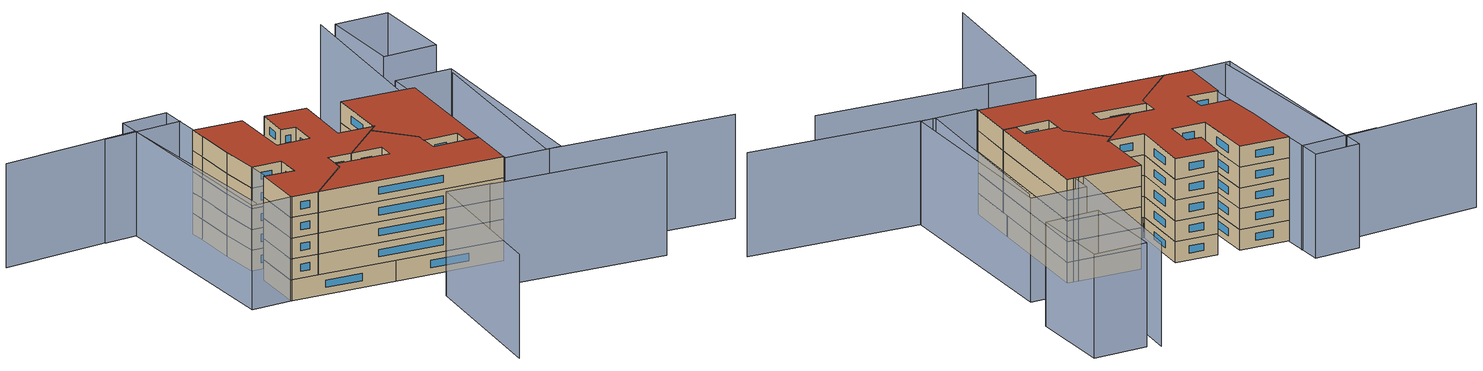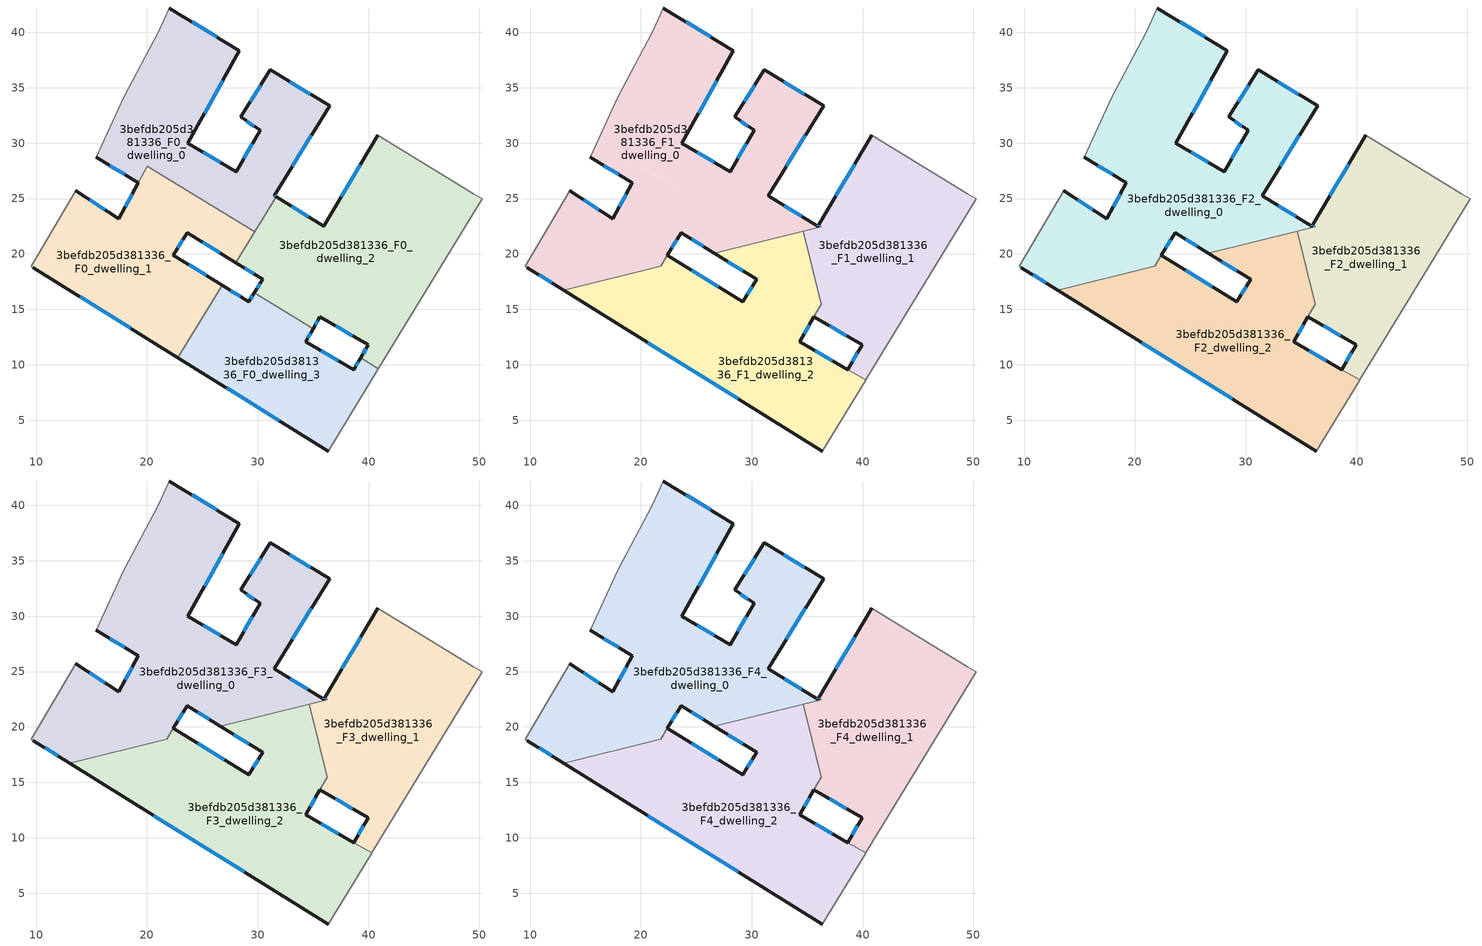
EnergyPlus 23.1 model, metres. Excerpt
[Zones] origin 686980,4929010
3befdb205d381336_F0_dwelling_0
 floor ground (EU_floor_Construction): 31.15,36.62 36.48,33.36 31.47,25.27 31.65,25.16 29.71,21.99 20.04,27.89 19.24,26.43 15.42,28.73 17.93,34.14 21.01,40 22.02,42.19 28.34,38.33 23.69,30 28.05,27.42 30.24,31.15 28.45,32.36 z0
 wall outside (EU_wall_Construction): 31.65,25.16 31.47,25.27 36.48,33.36 31.15,36.62 28.45,32.36 30.24,31.15 28.05,27.42 23.69,30 28.34,38.33 22.02,42.19 / 15.42,28.73 19.24,26.43 z0:3
 wall adiabatic (EU_wall_Construction): 22.02,42.19 21.01,40 17.93,34.14 15.42,28.73 z0:3
 wall to 3befdb205d381336_F0_dwelling_1 (EU_wall_Construction): 19.24,26.43 20.04,27.89 29.71,21.99 z0:3
 wall to 3befdb205d381336_F0_dwelling_2 (EU_wall_Construction): 29.71,21.99 31.65,25.16 z0:3
 window (EU_Window_Construction): 26.28,39.58 24.07,40.93 / 25.2,32.71 26.83,35.62 / 26.63,28.26 25.11,29.16 / 29.53,29.93 28.76,28.63 / 29.03,31.96 29.66,31.54 / 30.27,35.23 29.33,33.74 / 34.74,34.42 32.88,35.56 / 33.1,27.9 34.85,30.73 / 31.59,25.19 31.53,25.23 / 16.66,27.98 18,27.18 z0.98:2.02
3befdb205d381336_F0_dwelling_1
 floor ground (EU_floor_Construction): 29.71,21.99 28.02,19.21 23.63,21.93 22.39,19.9 26.78,17.18 22.8,10.66 9.75,18.77 9.58,18.88 13.6,25.69 17.48,23.2 20.04,27.89 z0
 wall outside (EU_wall_Construction): 26.78,17.18 22.39,19.9 23.63,21.93 28.02,19.21 / 9.75,18.77 22.8,10.66 / 19.24,26.42 17.48,23.2 13.6,25.69 z0:3
 wall to 3befdb205d381336_F0_dwelling_3 (EU_wall_Construction): 22.8,10.66 26.78,17.18 z0:3
 wall adiabatic (EU_wall_Construction): 13.6,25.69 9.58,18.88 9.75,18.77 z0:3
 wall to 3befdb205d381336_F0_dwelling_2 (EU_wall_Construction): 28.02,19.21 29.71,21.98 z0:3
 window (EU_Window_Construction): 25.06,21.05 26.59,20.1 / 22.79,20.56 23.22,21.27 / 25.35,18.06 23.82,19.01 / 13.99,16.13 18.55,13.3 / 16.22,24.01 14.86,24.88 / 18.66,25.37 18.05,24.25 z0.98:2.02
3befdb205d381336_F0_dwelling_2
 floor ground (EU_floor_Construction): 48.73,25.89 49.46,25.44 50.24,24.97 40.89,9.65 39.28,10.63 39.96,11.82 35.6,14.33 34.98,13.25 29.69,16.49 30.45,17.72 28.02,19.21 31.65,25.16 35.97,22.49 40.83,30.71 z0
 wall outside (EU_wall_Construction): 34.98,13.25 35.6,14.33 39.96,11.82 39.28,10.63 / 28.02,19.21 30.45,17.72 29.69,16.49 / 40.83,30.71 35.97,22.49 31.65,25.16 z0:3
 wall to 3befdb205d381336_F0_dwelling_3 (EU_wall_Construction): 29.69,16.49 34.98,13.25 / 39.28,10.63 40.89,9.65 z0:3
 wall adiabatic (EU_wall_Construction): 40.89,9.65 50.24,24.97 49.46,25.44 48.73,25.89 40.83,30.71 z0:3
 window (EU_Window_Construction): 37.02,13.51 38.54,12.63 / 35.18,13.6 35.4,13.98 / 30.2,17.32 29.93,16.89 / 28.81,18.73 29.66,18.2 / 34.56,23.36 33.05,24.29 / 39.25,28.03 37.55,25.16 / 39.74,11.43 39.5,11.02 z0.98:2.02
3befdb205d381336_F0_dwelling_3
 floor ground (EU_floor_Construction): 39.28,10.63 40.89,9.65 36.36,2.23 22.8,10.66 26.78,17.18 29.19,15.69 29.69,16.49 34.98,13.25 34.31,12.07 38.66,9.56 z0
 wall outside (EU_wall_Construction): 29.69,16.49 29.19,15.69 26.78,17.18 / 39.28,10.63 38.66,9.56 34.31,12.07 34.98,13.25 / 22.8,10.66 36.36,2.23 z0:3
 wall adiabatic (EU_wall_Construction): 36.36,2.23 40.89,9.65 z0:3
 window (EU_Window_Construction): 28.4,16.17 27.56,16.7 / 29.52,16.23 29.35,15.95 / 34.53,12.45 34.76,12.87 / 37.24,10.37 35.72,11.25 / 39.08,10.28 38.86,9.91 / 27.21,7.92 31.95,4.97 z0.98:2.02
 ceiling adiabatic (EU_roof_Construction): 40.27,8.63 40.89,9.65 39.28,10.63 38.66,9.56 z3
3befdb205d381336_F1_dwelling_0
 floor to 3befdb205d381336_F0_dwelling_0 (EU_floor_Construction): 31.15,36.62 36.48,33.36 31.47,25.27 31.65,25.16 29.71,21.99 20.04,27.89 19.24,26.43 15.42,28.73 17.93,34.14 21.01,40 22.02,42.19 28.34,38.33 23.69,30 28.05,27.42 30.24,31.15 28.45,32.36 z3
 floor to 3befdb205d381336_F0_dwelling_1 (EU_floor_Construction): 29.71,21.99 28.9,20.65 26.61,20.09 23.63,21.93 21.77,18.89 13.03,16.73 9.75,18.77 9.58,18.88 13.6,25.69 17.48,23.2 20.04,27.89 z3
 floor to 3befdb205d381336_F0_dwelling_2 (EU_floor_Construction): 36.04,22.62 36.27,22.48 28.9,20.65 31.65,25.16 35.97,22.49 z3
 wall outside (EU_wall_Construction): 9.75,18.77 13.03,16.73 / 15.42,28.73 19.24,26.43 17.48,23.2 13.6,25.69 / 35.97,22.49 31.47,25.27 36.48,33.36 31.15,36.62 28.45,32.36 30.24,31.15 28.05,27.42 23.69,30 28.34,38.33 22.02,42.19 / 35.97,22.49 36.04,22.62 / 22.39,19.9 23.63,21.93 26.61,20.09 z3:6
 wall adiabatic (EU_wall_Construction): 13.6,25.69 9.58,18.88 9.75,18.77 / 22.02,42.19 21.01,40 17.93,34.14 15.42,28.73 z3:6
 wall to 3befdb205d381336_F1_dwelling_2 (EU_wall_Construction): 13.03,16.73 21.77,18.89 22.39,19.9 / 26.61,20.09 34.63,22.07 z3:6
 wall to 3befdb205d381336_F1_dwelling_1 (EU_wall_Construction): 34.63,22.07 36.27,22.48 36.04,22.62 z3:6
 window (EU_Window_Construction): 10.82,18.11 11.96,17.39 / 16.22,24.01 14.86,24.88 / 18.67,25.38 18.05,24.25 / 16.66,27.98 18,27.18 / 26.28,39.58 24.07,40.93 / 25.2,32.71 26.83,35.62 / 26.63,28.26 25.11,29.16 / 29.53,29.93 28.76,28.63 / 29.03,31.96 29.66,31.54 / 30.27,35.23 29.33,33.74 / 34.74,34.42 32.88,35.56 / 33.1,27.9 34.85,30.73 / 34.5,23.39 32.93,24.36 / 35.99,22.53 36.02,22.58 / 24.6,21.33 25.64,20.69 / 22.79,20.56 23.22,21.27 z3.98:5.02
3befdb205d381336_F1_dwelling_1
 floor to 3befdb205d381336_F0_dwelling_2 (EU_floor_Construction): 48.73,25.89 49.46,25.44 50.24,24.97 40.89,9.65 39.28,10.63 39.96,11.82 35.6,14.33 36.26,15.48 34.63,22.07 36.27,22.48 36.04,22.62 40.83,30.71 z3
 floor adiabatic (EU_floor_Construction): 40.89,9.65 40.27,8.63 38.66,9.56 39.28,10.63 z3
 wall outside (EU_wall_Construction): 40.83,30.71 36.04,22.62 / 35.6,14.33 39.96,11.82 38.66,9.56 z3:6
 wall adiabatic (EU_wall_Construction): 40.27,8.63 50.24,24.97 49.46,25.44 48.73,25.89 40.83,30.71 z3:6
 wall to 3befdb205d381336_F1_dwelling_2 (EU_wall_Construction): 38.66,9.56 40.27,8.63 / 36.26,15.48 35.6,14.33 / 34.63,22.07 36.26,15.49 z3:6
 window (EU_Window_Construction): 39.27,28.08 37.6,25.25 / 39.54,11.08 39.08,10.3 / 37.02,13.51 38.54,12.63 z3.98:5.02
3befdb205d381336_F1_dwelling_2
 floor to 3befdb205d381336_F0_dwelling_3 (EU_floor_Construction): 34.98,13.25 34.31,12.07 40.27,8.63 36.36,2.23 22.8,10.66 26.78,17.18 29.19,15.69 29.69,16.49 z3
 floor to 3befdb205d381336_F0_dwelling_2 (EU_floor_Construction): 34.63,22.07 36.26,15.49 34.98,13.25 29.69,16.49 30.45,17.72 28.02,19.21 28.9,20.65 z3
 floor to 3befdb205d381336_F0_dwelling_1 (EU_floor_Construction): 26.78,17.18 22.8,10.66 13.03,16.73 21.77,18.89 22.39,19.9 z3; 28.9,20.65 28.02,19.21 26.61,20.09 z3
 wall outside (EU_wall_Construction): 26.61,20.09 30.45,17.72 29.19,15.69 22.39,19.9 / 13.03,16.73 36.36,2.23 / 38.66,9.56 34.31,12.07 35.6,14.33 z3:6
 wall adiabatic (EU_wall_Construction): 36.36,2.23 40.27,8.63 z3:6
 window (EU_Window_Construction): 26.98,17.06 24.6,18.53 / 30.04,17.06 29.6,16.35 / 27.86,19.32 29.2,18.49 / 20.62,12.01 28.77,6.94 / 37.24,10.37 35.72,11.25 / 34.73,12.8 35.18,13.59 z3.98:5.02
3befdb205d381336_F2_dwelling_0
 floor to 3befdb205d381336_F1_dwelling_0 (EU_floor_Construction): 31.15,36.62 36.48,33.36 31.47,25.27 35.97,22.49 36.04,22.62 36.27,22.48 26.61,20.09 23.63,21.93 21.77,18.89 13.03,16.73 9.75,18.77 9.58,18.88 13.6,25.69 17.48,23.2 19.24,26.43 15.42,28.73 17.93,34.14 21.01,40 22.02,42.19 28.34,38.33 23.69,30 28.05,27.42 30.24,31.15 28.45,32.36 z6
 wall outside (EU_wall_Construction): 9.75,18.77 13.03,16.73 / 15.42,28.73 19.24,26.43 17.48,23.2 13.6,25.69 / 35.97,22.49 31.47,25.27 36.48,33.36 31.15,36.62 28.45,32.36 30.24,31.15 28.05,27.42 23.69,30 28.34,38.33 22.02,42.19 / 35.97,22.49 36.04,22.62 / 22.39,19.9 23.63,21.93 26.61,20.09 z6:9
 wall adiabatic (EU_wall_Construction): 13.6,25.69 9.58,18.88 9.75,18.77 / 22.02,42.19 21.01,40 17.93,34.14 15.42,28.73 z6:9
 wall to 3befdb205d381336_F2_dwelling_2 (EU_wall_Construction): 13.03,16.73 21.77,18.89 22.39,19.9 / 26.61,20.09 34.63,22.07 z6:9
 wall to 3befdb205d381336_F2_dwelling_1 (EU_wall_Construction): 34.63,22.07 36.27,22.48 36.04,22.62 z6:9
 window (EU_Window_Construction): 10.82,18.11 11.96,17.39 / 16.22,24.01 14.86,24.88 / 18.67,25.38 18.05,24.25 / 16.66,27.98 18,27.18 / 26.28,39.58 24.07,40.93 / 25.2,32.71 26.83,35.62 / 26.63,28.26 25.11,29.16 / 29.53,29.93 28.76,28.63 / 29.03,31.96 29.66,31.54 / 30.27,35.23 29.33,33.74 / 34.74,34.42 32.88,35.56 / 33.1,27.9 34.85,30.73 / 34.5,23.39 32.93,24.36 / 35.99,22.53 36.02,22.58 / 24.6,21.33 25.64,20.69 / 22.79,20.56 23.22,21.27 z6.98:8.02
3befdb205d381336_F2_dwelling_1
 floor to 3befdb205d381336_F1_dwelling_1 (EU_floor_Construction): 48.73,25.89 49.46,25.44 50.24,24.97 40.27,8.63 38.66,9.56 39.96,11.82 35.6,14.33 36.26,15.48 34.63,22.07 36.27,22.48 36.04,22.62 40.83,30.71 z6
 wall outside (EU_wall_Construction): 40.83,30.71 36.04,22.62 / 35.6,14.33 39.96,11.82 38.66,9.56 z6:9
 wall adiabatic (EU_wall_Construction): 40.27,8.63 50.24,24.97 49.46,25.44 48.73,25.89 40.83,30.71 z6:9
 wall to 3befdb205d381336_F2_dwelling_2 (EU_wall_Construction): 38.66,9.56 40.27,8.63 / 36.26,15.48 35.6,14.33 / 34.63,22.07 36.26,15.49 z6:9
 window (EU_Window_Construction): 39.27,28.08 37.6,25.25 / 39.54,11.08 39.08,10.3 / 37.02,13.51 38.54,12.63 z6.98:8.02
3befdb205d381336_F2_dwelling_2
 floor to 3befdb205d381336_F1_dwelling_2 (EU_floor_Construction): 34.63,22.07 36.26,15.48 34.31,12.07 40.27,8.63 36.36,2.23 13.03,16.73 21.77,18.89 22.39,19.9 29.19,15.69 30.45,17.72 26.61,20.09 z6
 wall outside (EU_wall_Construction): 26.61,20.09 30.45,17.72 29.19,15.69 22.39,19.9 / 13.03,16.73 36.36,2.23 / 38.66,9.56 34.31,12.07 35.6,14.33 z6:9
 wall adiabatic (EU_wall_Construction): 36.36,2.23 40.27,8.63 z6:9
 window (EU_Window_Construction): 26.98,17.06 24.6,18.53 / 30.04,17.06 29.6,16.35 / 27.86,19.32 29.2,18.49 / 20.62,12.01 28.77,6.94 / 37.24,10.37 35.72,11.25 / 34.73,12.8 35.18,13.59 z6.98:8.02
3befdb205d381336_F3_dwelling_0
 floor to 3befdb205d381336_F2_dwelling_0 (EU_floor_Construction): 31.15,36.62 36.48,33.36 31.47,25.27 35.97,22.49 36.04,22.62 36.27,22.48 26.61,20.09 23.63,21.93 21.77,18.89 13.03,16.73 9.75,18.77 9.58,18.88 13.6,25.69 17.48,23.2 19.24,26.43 15.42,28.73 17.93,34.14 21.01,40 22.02,42.19 28.34,38.33 23.69,30 28.05,27.42 30.24,31.15 28.45,32.36 z9
 wall outside (EU_wall_Construction): 9.75,18.77 13.03,16.73 / 15.42,28.73 19.24,26.43 17.48,23.2 13.6,25.69 / 35.97,22.49 31.47,25.27 36.48,33.36 31.15,36.62 28.45,32.36 30.24,31.15 28.05,27.42 23.69,30 28.34,38.33 22.02,42.19 / 35.97,22.49 36.04,22.62 / 22.39,19.9 23.63,21.93 26.61,20.09 z9:12
 wall adiabatic (EU_wall_Construction): 13.6,25.69 9.58,18.88 9.75,18.77 / 22.02,42.19 21.01,40 17.93,34.14 15.42,28.73 z9:12
 wall to 3befdb205d381336_F3_dwelling_2 (EU_wall_Construction): 13.03,16.73 21.77,18.89 22.39,19.9 / 26.61,20.09 34.63,22.07 z9:12
 wall to 3befdb205d381336_F3_dwelling_1 (EU_wall_Construction): 34.63,22.07 36.27,22.48 36.04,22.62 z9:12
 window (EU_Window_Construction): 10.82,18.11 11.96,17.39 / 16.22,24.01 14.86,24.88 / 18.67,25.38 18.05,24.25 / 16.66,27.98 18,27.18 / 26.28,39.58 24.07,40.93 / 25.2,32.71 26.83,35.62 / 26.63,28.26 25.11,29.16 / 29.53,29.93 28.76,28.63 / 29.03,31.96 29.66,31.54 / 30.27,35.23 29.33,33.74 / 34.74,34.42 32.88,35.56 / 33.1,27.9 34.85,30.73 / 34.5,23.39 32.93,24.36 / 35.99,22.53 36.02,22.58 / 24.6,21.33 25.64,20.69 / 22.79,20.56 23.22,21.27 z9.98:11.02
3befdb205d381336_F3_dwelling_1
 floor to 3befdb205d381336_F2_dwelling_1 (EU_floor_Construction): 48.73,25.89 49.46,25.44 50.24,24.97 40.27,8.63 38.66,9.56 39.96,11.82 35.6,14.33 36.26,15.48 34.63,22.07 36.27,22.48 36.04,22.62 40.83,30.71 z9
 wall outside (EU_wall_Construction): 40.83,30.71 36.04,22.62 / 35.6,14.33 39.96,11.82 38.66,9.56 z9:12
 wall adiabatic (EU_wall_Construction): 40.27,8.63 50.24,24.97 49.46,25.44 48.73,25.89 40.83,30.71 z9:12
 wall to 3befdb205d381336_F3_dwelling_2 (EU_wall_Construction): 38.66,9.56 40.27,8.63 / 36.26,15.48 35.6,14.33 / 34.63,22.07 36.26,15.49 z9:12
 window (EU_Window_Construction): 39.27,28.08 37.6,25.25 / 39.54,11.08 39.08,10.3 / 37.02,13.51 38.54,12.63 z9.98:11.02
3befdb205d381336_F3_dwelling_2
 floor to 3befdb205d381336_F2_dwelling_2 (EU_floor_Construction): 34.63,22.07 36.26,15.48 34.31,12.07 40.27,8.63 36.36,2.23 13.03,16.73 21.77,18.89 22.39,19.9 29.19,15.69 30.45,17.72 26.61,20.09 z9
 wall outside (EU_wall_Construction): 26.61,20.09 30.45,17.72 29.19,15.69 22.39,19.9 / 13.03,16.73 36.36,2.23 / 38.66,9.56 34.31,12.07 35.6,14.33 z9:12
 wall adiabatic (EU_wall_Construction): 36.36,2.23 40.27,8.63 z9:12
 window (EU_Window_Construction): 26.98,17.06 24.6,18.53 / 30.04,17.06 29.6,16.35 / 27.86,19.32 29.2,18.49 / 20.62,12.01 28.77,6.94 / 37.24,10.37 35.72,11.25 / 34.73,12.8 35.18,13.59 z9.98:11.02
3befdb205d381336_F4_dwelling_0
 floor to 3befdb205d381336_F3_dwelling_0 (EU_floor_Construction): 31.15,36.62 36.48,33.36 31.47,25.27 35.97,22.49 36.04,22.62 36.27,22.48 26.61,20.09 23.63,21.93 21.77,18.89 13.03,16.73 9.75,18.77 9.58,18.88 13.6,25.69 17.48,23.2 19.24,26.43 15.42,28.73 17.93,34.14 21.01,40 22.02,42.19 28.34,38.33 23.69,30 28.05,27.42 30.24,31.15 28.45,32.36 z12
 wall outside (EU_wall_Construction): 9.75,18.77 13.03,16.73 / 15.42,28.73 19.24,26.43 17.48,23.2 13.6,25.69 / 35.97,22.49 31.47,25.27 36.48,33.36 31.15,36.62 28.45,32.36 30.24,31.15 28.05,27.42 23.69,30 28.34,38.33 22.02,42.19 / 35.97,22.49 36.04,22.62 / 22.39,19.9 23.63,21.93 26.61,20.09 z12:15
 wall adiabatic (EU_wall_Construction): 13.6,25.69 9.58,18.88 9.75,18.77 / 22.02,42.19 21.01,40 17.93,34.14 15.42,28.73 z12:15
 wall to 3befdb205d381336_F4_dwelling_2 (EU_wall_Construction): 13.03,16.73 21.77,18.89 22.39,19.9 / 26.61,20.09 34.63,22.07 z12:15
 wall to 3befdb205d381336_F4_dwelling_1 (EU_wall_Construction): 34.63,22.07 36.27,22.48 36.04,22.62 z12:15
 window (EU_Window_Construction): 10.82,18.11 11.96,17.39 / 16.22,24.01 14.86,24.88 / 18.67,25.38 18.05,24.25 / 16.66,27.98 18,27.18 / 26.28,39.58 24.07,40.93 / 25.2,32.71 26.83,35.62 / 26.63,28.26 25.11,29.16 / 29.53,29.93 28.76,28.63 / 29.03,31.96 29.66,31.54 / 30.27,35.23 29.33,33.74 / 34.74,34.42 32.88,35.56 / 33.1,27.9 34.85,30.73 / 34.5,23.39 32.93,24.36 / 35.99,22.53 36.02,22.58 / 24.6,21.33 25.64,20.69 / 22.79,20.56 23.22,21.27 z12.98:14.02
 roof outside (EU_roof_Construction): 36.27,22.48 36.04,22.62 35.97,22.49 31.47,25.27 36.48,33.36 31.15,36.62 28.45,32.36 30.24,31.15 28.05,27.42 23.69,30 28.34,38.33 22.02,42.19 21.01,40 17.93,34.14 15.42,28.73 19.24,26.43 17.48,23.2 13.6,25.69 9.58,18.88 9.75,18.77 13.03,16.73 21.77,18.89 23.63,21.93 26.61,20.09 z15
3befdb205d381336_F4_dwelling_1
 floor to 3befdb205d381336_F3_dwelling_1 (EU_floor_Construction): 48.73,25.89 49.46,25.44 50.24,24.97 40.27,8.63 38.66,9.56 39.96,11.82 35.6,14.33 36.26,15.48 34.63,22.07 36.27,22.48 36.04,22.62 40.83,30.71 z12
 wall outside (EU_wall_Construction): 40.83,30.71 36.04,22.62 / 35.6,14.33 39.96,11.82 38.66,9.56 z12:15
 wall adiabatic (EU_wall_Construction): 40.27,8.63 50.24,24.97 49.46,25.44 48.73,25.89 40.83,30.71 z12:15
 wall to 3befdb205d381336_F4_dwelling_2 (EU_wall_Construction): 38.66,9.56 40.27,8.63 / 36.26,15.48 35.6,14.33 / 34.63,22.07 36.26,15.49 z12:15
 window (EU_Window_Construction): 39.27,28.08 37.6,25.25 / 39.54,11.08 39.08,10.3 / 37.02,13.51 38.54,12.63 z12.98:14.02
 roof outside (EU_roof_Construction): 40.27,8.63 50.24,24.97 49.46,25.44 48.73,25.89 40.83,30.71 36.04,22.62 36.27,22.48 34.63,22.07 36.26,15.48 35.6,14.33 39.96,11.82 38.66,9.56 z15
3befdb205d381336_F4_dwelling_2
 floor to 3befdb205d381336_F3_dwelling_2 (EU_floor_Construction): 34.63,22.07 36.26,15.48 34.31,12.07 40.27,8.63 36.36,2.23 13.03,16.73 21.77,18.89 22.39,19.9 29.19,15.69 30.45,17.72 26.61,20.09 z12
 wall outside (EU_wall_Construction): 26.61,20.09 30.45,17.72 29.19,15.69 22.39,19.9 / 13.03,16.73 36.36,2.23 / 38.66,9.56 34.31,12.07 35.6,14.33 z12:15
 wall adiabatic (EU_wall_Construction): 36.36,2.23 40.27,8.63 z12:15
 window (EU_Window_Construction): 26.98,17.06 24.6,18.53 / 30.04,17.06 29.6,16.35 / 27.86,19.32 29.2,18.49 / 20.62,12.01 28.77,6.94 / 37.24,10.37 35.72,11.25 / 34.73,12.8 35.18,13.59 z12.98:14.02
 roof outside (EU_roof_Construction): 36.36,2.23 40.27,8.63 34.31,12.07 36.26,15.48 34.63,22.07 26.61,20.09 30.45,17.72 29.19,15.69 22.39,19.9 21.77,18.89 13.03,16.73 z15
shading: 27.46,-1.22 49.49,-15.12 / 9.07,-17.43 22.18,2.31 / 22.18,2.31 27.93,-1.51 / -1,57.04 17.65,48.42 / 17.65,48.42 5.25,21.59 / 23.8,45.22 13.19,50.35 / 65.16,-16.01 41.65,-1.12 / 41.65,-1.12 57.21,23.45 / 43.56,18.99 61.85,47.11 / 36.17,1.89 50.88,28.46 / 50.88,28.46 58.33,24.33 / 58.33,24.33 43.62,-2.24 / 43.62,-2.24 36.17,1.89 / 25.18,48.31 10.32,18.51 / 10.32,18.51 4.25,21.54 / 4.25,21.54 19.11,51.34 / 19.11,51.34 25.18,48.31 / 56.99,34.17 62.97,45.54 / 62.97,45.54 70.11,41.78 / 70.11,41.78 64.13,30.41 / 64.13,30.41 56.99,34.17 z0:15
[Building]
EU S2 Campaign: North Axis=0; Terrain=City; Solar Distribution=FullExterior
[Site:Location]
Bologna: Latitude=44.5; Longitude=11.25; Time Zone=1; Elevation=37
[SizingPeriod:WeatherFileDays]
AnnualSizingPeriod: Begin Month=1; Begin Day of Month=1; End Month=12; End Day of Month=31; Day of Week for Start Day=Monday; Use Weather File Daylight Saving Period=No; Use Weather File Rain and Snow Indicators=No
[MATERIAL]
EU_InternalMass_Material: Roughness=MediumRough; Thickness=0.1; Conductivity=1; Density=1800; Specific Heat=900; Thermal Absorptance=0.9; Solar Absorptance=0.7; Visible Absorptance=0.7
[MATERIAL:NOMASS] Roughness=MediumRough; Thermal Absorptance=0.9; Solar Absorptance=0.7; Visible Absorptance=0.7
Name | Thermal Resistance
EU_wall_NoMass | 0.905828
EU_roof_NoMass | 0.37593
EU_floor_NoMass | 0.67114
[WINDOWMATERIAL:SIMPLEGLAZINGSYSTEM]
EU_Window_SimpleGlazing: UFactor=4.52486; Solar Heat Gain Coefficient=0.85; Visible Transmittance=0.85
[CONSTRUCTION]
EU_wall_Construction: EU_wall_NoMass
EU_roof_Construction: EU_roof_NoMass
EU_floor_Construction: EU_floor_NoMass
EU_InternalMass_Construction: EU_InternalMass_Material
EU_Window_Construction: EU_Window_SimpleGlazing
[ZONE] Type=1; Multiplier=1; Ceiling Height=autocalculate; Floor Area=autocalculate; Part of Total Floor Area=Yes
Name | Volume
3befdb205d381336_F0_dwelling_0 | 557.708
3befdb205d381336_F1_dwelling_0; 3befdb205d381336_F2_dwelling_0; 3befdb205d381336_F3_dwelling_0; 3befdb205d381336_F4_dwelling_0 | 927.251
3befdb205d381336_F0_dwelling_1 | 512.213
3befdb205d381336_F1_dwelling_1; 3befdb205d381336_F2_dwelling_1; 3befdb205d381336_F3_dwelling_1; 3befdb205d381336_F4_dwelling_1 | 524.96
3befdb205d381336_F0_dwelling_2 | 684.125
3befdb205d381336_F1_dwelling_2 | 687.577
3befdb205d381336_F2_dwelling_2; 3befdb205d381336_F3_dwelling_2; 3befdb205d381336_F4_dwelling_2 | 687.594
3befdb205d381336_F0_dwelling_3 | 385.789
[INTERNALMASS] Construction=EU_InternalMass_Construction
Name | Zone or ZoneList | Surface Area
3befdb205d381336_F0_dwelling_0_EU_InternalMass | 3befdb205d381336_F0_dwelling_0 | 185.902
3befdb205d381336_F0_dwelling_1_EU_InternalMass | 3befdb205d381336_F0_dwelling_1 | 170.733
3befdb205d381336_F0_dwelling_2_EU_InternalMass | 3befdb205d381336_F0_dwelling_2 | 228.042
3befdb205d381336_F0_dwelling_3_EU_InternalMass | 3befdb205d381336_F0_dwelling_3 | 128.597
3befdb205d381336_F1_dwelling_0_EU_InternalMass | 3befdb205d381336_F1_dwelling_0 | 309.083
3befdb205d381336_F1_dwelling_1_EU_InternalMass | 3befdb205d381336_F1_dwelling_1 | 174.994
3befdb205d381336_F1_dwelling_2_EU_InternalMass | 3befdb205d381336_F1_dwelling_2 | 229.206
3befdb205d381336_F2_dwelling_0_EU_InternalMass | 3befdb205d381336_F2_dwelling_0 | 309.083
3befdb205d381336_F2_dwelling_1_EU_InternalMass | 3befdb205d381336_F2_dwelling_1 | 174.994
3befdb205d381336_F2_dwelling_2_EU_InternalMass | 3befdb205d381336_F2_dwelling_2 | 229.206
3befdb205d381336_F3_dwelling_0_EU_InternalMass | 3befdb205d381336_F3_dwelling_0 | 309.083
3befdb205d381336_F3_dwelling_1_EU_InternalMass | 3befdb205d381336_F3_dwelling_1 | 174.994
3befdb205d381336_F3_dwelling_2_EU_InternalMass | 3befdb205d381336_F3_dwelling_2 | 229.206
3befdb205d381336_F4_dwelling_0_EU_InternalMass | 3befdb205d381336_F4_dwelling_0 | 309.083
3befdb205d381336_F4_dwelling_1_EU_InternalMass | 3befdb205d381336_F4_dwelling_1 | 174.994
3befdb205d381336_F4_dwelling_2_EU_InternalMass | 3befdb205d381336_F4_dwelling_2 | 229.206
[OTHEREQUIPMENT] Fuel Type=Electricity; Design Level Calculation Method=Watts/Area; Power per Zone Floor Area=1; Fraction Latent=0; Fraction Radiant=0; Fraction Lost=0; Carbon Dioxide Generation Rate=0; EndUse Subcategory=EU_Step8_InternalGains
Name | Zone or ZoneList or Space or SpaceList | Schedule
EU_Step8_InternalGain_3befdb205d381336_F0_dwelling_0_f000 | 3befdb205d381336_F0_dwelling_0 | EU_Step8_GainSchedule_3befdb205d381336_F0_dwelling_0_f000
EU_Step8_InternalGain_3befdb205d381336_F0_dwelling_1_f000 | 3befdb205d381336_F0_dwelling_1 | EU_Step8_GainSchedule_3befdb205d381336_F0_dwelling_1_f000
EU_Step8_InternalGain_3befdb205d381336_F0_dwelling_2_f000 | 3befdb205d381336_F0_dwelling_2 | EU_Step8_GainSchedule_3befdb205d381336_F0_dwelling_2_f000
EU_Step8_InternalGain_3befdb205d381336_F0_dwelling_3_f000 | 3befdb205d381336_F0_dwelling_3 | EU_Step8_GainSchedule_3befdb205d381336_F0_dwelling_3_f000
EU_Step8_InternalGain_3befdb205d381336_F1_dwelling_0_f000 | 3befdb205d381336_F1_dwelling_0 | EU_Step8_GainSchedule_3befdb205d381336_F1_dwelling_0_f000
EU_Step8_InternalGain_3befdb205d381336_F1_dwelling_1_f000 | 3befdb205d381336_F1_dwelling_1 | EU_Step8_GainSchedule_3befdb205d381336_F1_dwelling_1_f000
EU_Step8_InternalGain_3befdb205d381336_F1_dwelling_2_f000 | 3befdb205d381336_F1_dwelling_2 | EU_Step8_GainSchedule_3befdb205d381336_F1_dwelling_2_f000
EU_Step8_InternalGain_3befdb205d381336_F2_dwelling_0_f000 | 3befdb205d381336_F2_dwelling_0 | EU_Step8_GainSchedule_3befdb205d381336_F2_dwelling_0_f000
EU_Step8_InternalGain_3befdb205d381336_F2_dwelling_1_f000 | 3befdb205d381336_F2_dwelling_1 | EU_Step8_GainSchedule_3befdb205d381336_F2_dwelling_1_f000
EU_Step8_InternalGain_3befdb205d381336_F2_dwelling_2_f000 | 3befdb205d381336_F2_dwelling_2 | EU_Step8_GainSchedule_3befdb205d381336_F2_dwelling_2_f000
EU_Step8_InternalGain_3befdb205d381336_F3_dwelling_0_f000 | 3befdb205d381336_F3_dwelling_0 | EU_Step8_GainSchedule_3befdb205d381336_F3_dwelling_0_f000
EU_Step8_InternalGain_3befdb205d381336_F3_dwelling_1_f000 | 3befdb205d381336_F3_dwelling_1 | EU_Step8_GainSchedule_3befdb205d381336_F3_dwelling_1_f000
EU_Step8_InternalGain_3befdb205d381336_F3_dwelling_2_f000 | 3befdb205d381336_F3_dwelling_2 | EU_Step8_GainSchedule_3befdb205d381336_F3_dwelling_2_f000
EU_Step8_InternalGain_3befdb205d381336_F4_dwelling_0_f000 | 3befdb205d381336_F4_dwelling_0 | EU_Step8_GainSchedule_3befdb205d381336_F4_dwelling_0_f000
EU_Step8_InternalGain_3befdb205d381336_F4_dwelling_1_f000 | 3befdb205d381336_F4_dwelling_1 | EU_Step8_GainSchedule_3befdb205d381336_F4_dwelling_1_f000
EU_Step8_InternalGain_3befdb205d381336_F4_dwelling_2_f000 | 3befdb205d381336_F4_dwelling_2 | EU_Step8_GainSchedule_3befdb205d381336_F4_dwelling_2_f000
[ZONEVENTILATION:DESIGNFLOWRATE] Schedule=EU_AlwaysOn; Design Flow Rate Calculation Method=AirChanges/Hour; Air Changes per Hour=0.73129; Ventilation Type=Natural; Fan Pressure Rise=0; Fan Total Efficiency=1; Constant Term Coefficient=1; Temperature Term Coefficient=0; Velocity Term Coefficient=0; Velocity Squared Term Coefficient=0; Minimum Indoor Temperature=-100; Maximum Indoor Temperature=100; Delta Temperature=-100; Minimum Outdoor Temperature=-100; Maximum Outdoor Temperature=100; Maximum Wind Speed=40
Name | Zone or ZoneList or Space or SpaceList
EU_ConstantAir_3befdb205d381336_F0_dwelling_0 | 3befdb205d381336_F0_dwelling_0
EU_ConstantAir_3befdb205d381336_F0_dwelling_1 | 3befdb205d381336_F0_dwelling_1
EU_ConstantAir_3befdb205d381336_F0_dwelling_2 | 3befdb205d381336_F0_dwelling_2
EU_ConstantAir_3befdb205d381336_F0_dwelling_3 | 3befdb205d381336_F0_dwelling_3
EU_ConstantAir_3befdb205d381336_F1_dwelling_0 | 3befdb205d381336_F1_dwelling_0
EU_ConstantAir_3befdb205d381336_F1_dwelling_1 | 3befdb205d381336_F1_dwelling_1
EU_ConstantAir_3befdb205d381336_F1_dwelling_2 | 3befdb205d381336_F1_dwelling_2
EU_ConstantAir_3befdb205d381336_F2_dwelling_0 | 3befdb205d381336_F2_dwelling_0
EU_ConstantAir_3befdb205d381336_F2_dwelling_1 | 3befdb205d381336_F2_dwelling_1
EU_ConstantAir_3befdb205d381336_F2_dwelling_2 | 3befdb205d381336_F2_dwelling_2
EU_ConstantAir_3befdb205d381336_F3_dwelling_0 | 3befdb205d381336_F3_dwelling_0
EU_ConstantAir_3befdb205d381336_F3_dwelling_1 | 3befdb205d381336_F3_dwelling_1
EU_ConstantAir_3befdb205d381336_F3_dwelling_2 | 3befdb205d381336_F3_dwelling_2
EU_ConstantAir_3befdb205d381336_F4_dwelling_0 | 3befdb205d381336_F4_dwelling_0
EU_ConstantAir_3befdb205d381336_F4_dwelling_1 | 3befdb205d381336_F4_dwelling_1
EU_ConstantAir_3befdb205d381336_F4_dwelling_2 | 3befdb205d381336_F4_dwelling_2
[HVACTEMPLATE:THERMOSTAT] Constant Heating Setpoint=20; Constant Cooling Setpoint=50
EU_HeatOnly_3befdb205d381336_F0_dwelling_0; EU_HeatOnly_3befdb205d381336_F0_dwelling_1; EU_HeatOnly_3befdb205d381336_F0_dwelling_2; EU_HeatOnly_3befdb205d381336_F0_dwelling_3; EU_HeatOnly_3befdb205d381336_F1_dwelling_0; EU_HeatOnly_3befdb205d381336_F1_dwelling_1; EU_HeatOnly_3befdb205d381336_F1_dwelling_2; EU_HeatOnly_3befdb205d381336_F2_dwelling_0; EU_HeatOnly_3befdb205d381336_F2_dwelling_1; EU_HeatOnly_3befdb205d381336_F2_dwelling_2; EU_HeatOnly_3befdb205d381336_F3_dwelling_0; EU_HeatOnly_3befdb205d381336_F3_dwelling_1; EU_HeatOnly_3befdb205d381336_F3_dwelling_2; EU_HeatOnly_3befdb205d381336_F4_dwelling_0; EU_HeatOnly_3befdb205d381336_F4_dwelling_1; EU_HeatOnly_3befdb205d381336_F4_dwelling_2
[HVACTEMPLATE:ZONE:IDEALLOADSAIRSYSTEM] System Availability Schedule=EU_AlwaysOn; Maximum Heating Supply Air Temperature=50; Minimum Cooling Supply Air Temperature=13; Maximum Heating Supply Air Humidity Ratio=0.0156; Minimum Cooling Supply Air Humidity Ratio=0.0077; Heating Limit=NoLimit; Cooling Limit=NoLimit; Heating Availability Schedule=EU_AlwaysOn; Cooling Availability Schedule=EU_CoolingOff; Dehumidification Control Type=ConstantSensibleHeatRatio; Cooling Sensible Heat Ratio=0.7; Dehumidification Setpoint=60; Humidification Control Type=None; Humidification Setpoint=30; Outdoor Air Method=None; Outdoor Air Flow Rate per Person=0.00944; Outdoor Air Flow Rate per Zone Floor Area=0; Outdoor Air Flow Rate per Zone=0; Demand Controlled Ventilation Type=None; Outdoor Air Economizer Type=NoEconomizer; Heat Recovery Type=None; Sensible Heat Recovery Effectiveness=0.7; Latent Heat Recovery Effectiveness=0.65
Name | Template Thermostat
3befdb205d381336_F0_dwelling_0 | EU_HeatOnly_3befdb205d381336_F0_dwelling_0
3befdb205d381336_F0_dwelling_1 | EU_HeatOnly_3befdb205d381336_F0_dwelling_1
3befdb205d381336_F0_dwelling_2 | EU_HeatOnly_3befdb205d381336_F0_dwelling_2
3befdb205d381336_F0_dwelling_3 | EU_HeatOnly_3befdb205d381336_F0_dwelling_3
3befdb205d381336_F1_dwelling_0 | EU_HeatOnly_3befdb205d381336_F1_dwelling_0
3befdb205d381336_F1_dwelling_1 | EU_HeatOnly_3befdb205d381336_F1_dwelling_1
3befdb205d381336_F1_dwelling_2 | EU_HeatOnly_3befdb205d381336_F1_dwelling_2
3befdb205d381336_F2_dwelling_0 | EU_HeatOnly_3befdb205d381336_F2_dwelling_0
3befdb205d381336_F2_dwelling_1 | EU_HeatOnly_3befdb205d381336_F2_dwelling_1
3befdb205d381336_F2_dwelling_2 | EU_HeatOnly_3befdb205d381336_F2_dwelling_2
3befdb205d381336_F3_dwelling_0 | EU_HeatOnly_3befdb205d381336_F3_dwelling_0
3befdb205d381336_F3_dwelling_1 | EU_HeatOnly_3befdb205d381336_F3_dwelling_1
3befdb205d381336_F3_dwelling_2 | EU_HeatOnly_3befdb205d381336_F3_dwelling_2
3befdb205d381336_F4_dwelling_0 | EU_HeatOnly_3befdb205d381336_F4_dwelling_0
3befdb205d381336_F4_dwelling_1 | EU_HeatOnly_3befdb205d381336_F4_dwelling_1
3befdb205d381336_F4_dwelling_2 | EU_HeatOnly_3befdb205d381336_F4_dwelling_2
[SIZING:ZONE] Zone Cooling Design Supply Air Temperature Input Method=SupplyAirTemperature; Zone Cooling Design Supply Air Temperature=13; Zone Heating Design Supply Air Temperature Input Method=SupplyAirTemperature; Zone Heating Design Supply Air Temperature=50; Zone Cooling Design Supply Air Humidity Ratio=0.008; Zone Heating Design Supply Air Humidity Ratio=0.008; Cooling Design Air Flow Method=DesignDay; Cooling Design Air Flow Rate=0; Cooling Minimum Air Flow per Zone Floor Area=0.000762; Cooling Minimum Air Flow=0; Cooling Minimum Air Flow Fraction=0.2; Heating Design Air Flow Method=DesignDay; Heating Design Air Flow Rate=0; Heating Maximum Air Flow per Zone Floor Area=0.002032; Heating Maximum Air Flow=0.141576; Heating Maximum Air Flow Fraction=0.3; Account for Dedicated Outdoor Air System=No; Dedicated Outdoor Air System Control Strategy=NeutralSupplyAir; Dedicated Outdoor Air Low Setpoint Temperature for Design=autosize; Dedicated Outdoor Air High Setpoint Temperature for Design=autosize; Zone Load Sizing Method=Sensible Load Only No Latent Load; Zone Latent Cooling Design Supply Air Humidity Ratio Input Method=HumidityRatioDifference; Zone Cooling Design Supply Air Humidity Ratio Difference=0.005; Zone Latent Heating Design Supply Air Humidity Ratio Input Method=HumidityRatioDifference; Zone Humidification Design Supply Air Humidity Ratio Difference=0.005
3befdb205d381336_F0_dwelling_0; 3befdb205d381336_F0_dwelling_1; 3befdb205d381336_F0_dwelling_2; 3befdb205d381336_F0_dwelling_3; 3befdb205d381336_F1_dwelling_0; 3befdb205d381336_F1_dwelling_1; 3befdb205d381336_F1_dwelling_2; 3befdb205d381336_F2_dwelling_0; 3befdb205d381336_F2_dwelling_1; 3befdb205d381336_F2_dwelling_2; 3befdb205d381336_F3_dwelling_0; 3befdb205d381336_F3_dwelling_1; 3befdb205d381336_F3_dwelling_2; 3befdb205d381336_F4_dwelling_0; 3befdb205d381336_F4_dwelling_1; 3befdb205d381336_F4_dwelling_2
[SCHEDULE:CONSTANT]
Name | Hourly Value
EU_AlwaysOn | 1
EU_CoolingOff | 0
[SCHEDULE:FILE] Column Number=1; Rows to Skip at Top=0; Number of Hours of Data=8760; Column Separator=Comma; Interpolate to Timestep=No; Minutes per Item=60; Adjust Schedule for Daylight Savings=Yes
Name | File
EU_Step8_GainSchedule_3befdb205d381336_F0_dwelling_0_f000 | ../../schedules/3befdb205d381336/3befdb205d381336_F0_dwelling_0_f000_gain.csv
EU_Step8_GainSchedule_3befdb205d381336_F0_dwelling_1_f000 | ../../schedules/3befdb205d381336/3befdb205d381336_F0_dwelling_1_f000_gain.csv
EU_Step8_GainSchedule_3befdb205d381336_F0_dwelling_2_f000 | ../../schedules/3befdb205d381336/3befdb205d381336_F0_dwelling_2_f000_gain.csv
EU_Step8_GainSchedule_3befdb205d381336_F0_dwelling_3_f000 | ../../schedules/3befdb205d381336/3befdb205d381336_F0_dwelling_3_f000_gain.csv
EU_Step8_GainSchedule_3befdb205d381336_F1_dwelling_0_f000 | ../../schedules/3befdb205d381336/3befdb205d381336_F1_dwelling_0_f000_gain.csv
EU_Step8_GainSchedule_3befdb205d381336_F1_dwelling_1_f000 | ../../schedules/3befdb205d381336/3befdb205d381336_F1_dwelling_1_f000_gain.csv
EU_Step8_GainSchedule_3befdb205d381336_F1_dwelling_2_f000 | ../../schedules/3befdb205d381336/3befdb205d381336_F1_dwelling_2_f000_gain.csv
EU_Step8_GainSchedule_3befdb205d381336_F2_dwelling_0_f000 | ../../schedules/3befdb205d381336/3befdb205d381336_F2_dwelling_0_f000_gain.csv
EU_Step8_GainSchedule_3befdb205d381336_F2_dwelling_1_f000 | ../../schedules/3befdb205d381336/3befdb205d381336_F2_dwelling_1_f000_gain.csv
EU_Step8_GainSchedule_3befdb205d381336_F2_dwelling_2_f000 | ../../schedules/3befdb205d381336/3befdb205d381336_F2_dwelling_2_f000_gain.csv
EU_Step8_GainSchedule_3befdb205d381336_F3_dwelling_0_f000 | ../../schedules/3befdb205d381336/3befdb205d381336_F3_dwelling_0_f000_gain.csv
EU_Step8_GainSchedule_3befdb205d381336_F3_dwelling_1_f000 | ../../schedules/3befdb205d381336/3befdb205d381336_F3_dwelling_1_f000_gain.csv
EU_Step8_GainSchedule_3befdb205d381336_F3_dwelling_2_f000 | ../../schedules/3befdb205d381336/3befdb205d381336_F3_dwelling_2_f000_gain.csv
EU_Step8_GainSchedule_3befdb205d381336_F4_dwelling_0_f000 | ../../schedules/3befdb205d381336/3befdb205d381336_F4_dwelling_0_f000_gain.csv
EU_Step8_GainSchedule_3befdb205d381336_F4_dwelling_1_f000 | ../../schedules/3befdb205d381336/3befdb205d381336_F4_dwelling_1_f000_gain.csv
EU_Step8_GainSchedule_3befdb205d381336_F4_dwelling_2_f000 | ../../schedules/3befdb205d381336/3befdb205d381336_F4_dwelling_2_f000_gain.csv
